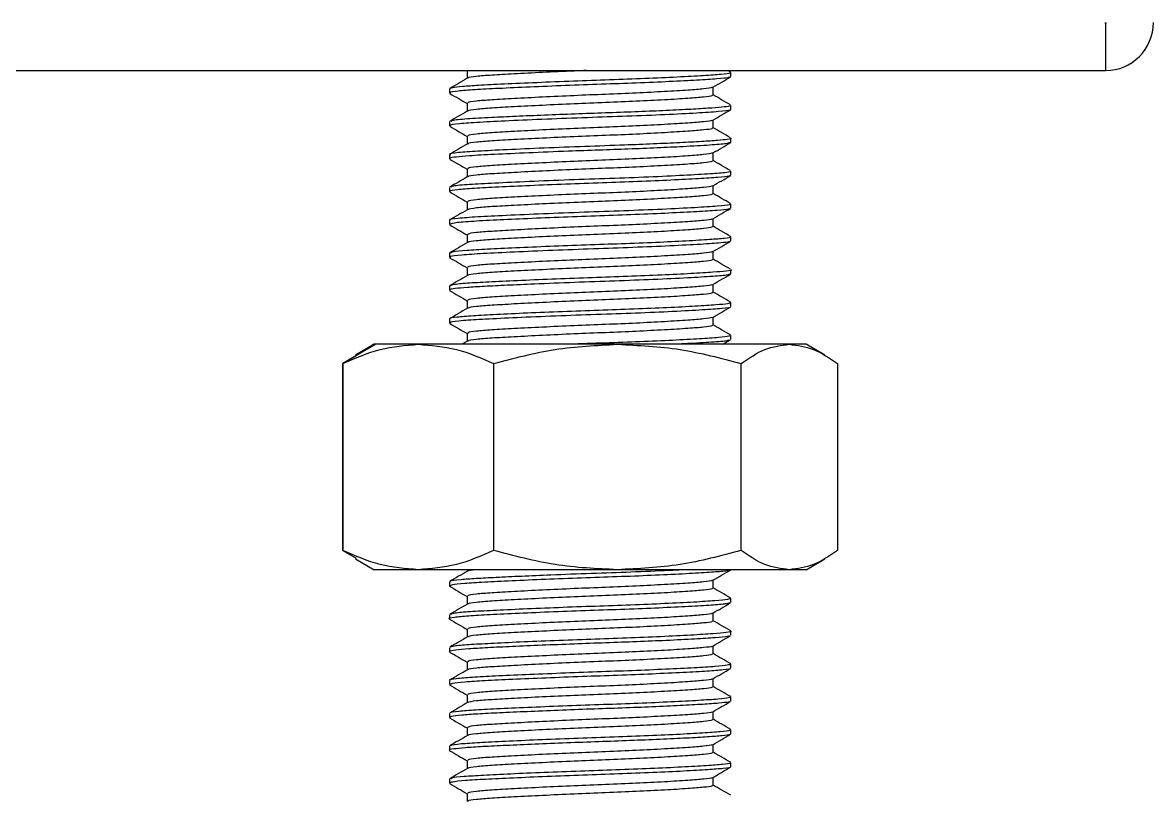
# Model space of a CAD drawing. Header units: millimetres. Extents: x 1152 to 6701, y 651 to 3284.
# Drawn here: x 2415.4 to 2535.8, y 733.4 to 815.6 of the extents above; entities that cross this region are included whole.
import ezdxf

# ---------------------------------------------------------------- set-up
doc = ezdxf.new("R2010")
doc.units = ezdxf.units.MM
doc.layers.add('SLD-0', color=7, linetype='Continuous')

msp = doc.modelspace()

# ---------------------------------------------------------------- linework, layer by layer
at = {"layer": 'SLD-0', "color": 7, "linetype": 'Continuous', "lineweight": 25}
for p, q in [((2530.66, 815.54), (2530.66, 815.64)), ((2530.66, 815.54), (2530.66, 810.55)), ((2191.13, 810.55), (2530.66, 810.55)), ((2462.69, 810.55), (2462.71, 810.53)), ((2462.71, 810.55), (2462.71, 809.7)), ((2490.75, 810.38), (2490.47, 810.55)), ((2490.79, 809.9), (2490.79, 810.34)), ((2460.82, 808.59), (2460.82, 808.15)), ((2488.9, 807.93), (2488.9, 808.79)), ((2462.71, 807.06), (2462.71, 806.2)), ((2490.79, 806.4), (2490.79, 806.84)), ((2488.9, 804.44), (2488.9, 805.29)), ((2460.82, 805.09), (2460.82, 804.65)), ((2462.71, 803.56), (2462.71, 802.71)), ((2490.79, 802.9), (2490.79, 803.34)), ((2460.82, 801.59), (2460.82, 801.16)), ((2488.9, 800.94), (2488.9, 801.79)), ((2462.71, 800.06), (2462.71, 799.21)), ((2490.79, 799.41), (2490.79, 799.84)), ((2460.82, 798.1), (2460.82, 797.66)), ((2488.9, 797.44), (2488.9, 798.29)), ((2462.71, 796.57), (2462.71, 795.71)), ((2490.79, 795.91), (2490.79, 796.35)), ((2460.82, 794.6), (2460.82, 794.16)), ((2488.9, 793.94), (2488.9, 794.8)), ((2462.71, 793.07), (2462.71, 792.22)), ((2490.79, 792.41), (2490.79, 792.85)), ((2460.82, 791.1), (2460.82, 790.66)), ((2488.9, 790.45), (2488.9, 791.3)), ((2462.71, 789.57), (2462.71, 788.72)), ((2490.79, 788.92), (2490.79, 789.35)), ((2460.82, 787.62), (2460.86, 787.6)), ((2460.82, 787.6), (2460.82, 787.17)), ((2488.9, 786.95), (2488.9, 787.8)), ((2462.71, 786.07), (2462.71, 785.22)), ((2490.71, 785.9), (2490.78, 785.88)), ((2490.79, 785.42), (2490.79, 785.86)), ((2460.82, 784.11), (2460.82, 783.67)), ((2488.9, 783.45), (2488.9, 784.3)), ((2462.71, 782.58), (2462.71, 781.72)), ((2490.79, 781.92), (2490.79, 782.36)), ((2453.01, 781.41), (2449.49, 779.36)), ((2452.82, 781.41), (2450.84, 780.26)), ((2453.01, 781.41), (2452.82, 781.41)), ((2457.51, 781.41), (2453.01, 781.41)), ((2478.71, 781.41), (2457.51, 781.41)), ((2462.74, 781.74), (2462.16, 781.41)), ((2497, 781.41), (2478.71, 781.41)), ((2489.94, 781.41), (2490.75, 781.88)), ((2498.79, 781.41), (2497, 781.41)), ((2500.77, 780.26), (2498.79, 781.41)), ((2450.89, 780.19), (2449.49, 779.36)), ((2449.49, 759.48), (2449.49, 779.36)), ((2449.49, 779.36), (2449.49, 779.36)), ((2449.49, 779.36), (2449.49, 759.48)), ((2449.49, 779.36), (2449.49, 759.48)), ((2449.49, 779.36), (2449.49, 779.36)), ((2465.56, 779.36), (2465.53, 779.36)), ((2465.53, 779.36), (2465.53, 759.48)), ((2465.56, 759.48), (2465.56, 779.36)), ((2491.85, 779.36), (2491.85, 759.48)), ((2491.88, 779.36), (2491.85, 779.36)), ((2491.88, 759.48), (2491.88, 779.36)), ((2502.12, 779.36), (2502.12, 759.48)), ((2449.49, 759.48), (2450.89, 758.65)), ((2449.49, 759.48), (2449.49, 759.48)), ((2449.49, 759.48), (2449.49, 759.48)), ((2465.56, 759.48), (2465.53, 759.48)), ((2491.88, 759.48), (2491.85, 759.48)), ((2450.84, 758.57), (2452.82, 757.43)), ((2498.79, 757.43), (2500.77, 758.57)), ((2457.51, 757.43), (2452.82, 757.43)), ((2478.71, 757.43), (2457.51, 757.43)), ((2462.71, 757.43), (2462.71, 757.24)), ((2497, 757.43), (2478.71, 757.43)), ((2498.79, 757.43), (2497, 757.43)), ((2460.82, 756.13), (2460.82, 755.69)), ((2488.9, 755.47), (2488.9, 756.33)), ((2462.71, 754.6), (2462.71, 753.75)), ((2490.75, 754.41), (2490.78, 754.4)), ((2490.79, 753.94), (2490.79, 754.38)), ((2460.82, 752.64), (2460.86, 752.63)), ((2460.82, 752.63), (2460.82, 752.19)), ((2488.9, 751.98), (2488.9, 752.83)), ((2462.71, 751.1), (2462.71, 750.25)), ((2490.79, 750.45), (2490.79, 750.88)), ((2460.82, 749.13), (2460.82, 748.7)), ((2488.9, 748.48), (2488.9, 749.33)), ((2462.71, 747.6), (2462.71, 746.75)), ((2490.74, 747.42), (2490.78, 747.41)), ((2490.79, 746.95), (2490.79, 747.39)), ((2460.82, 745.64), (2460.82, 745.2)), ((2488.9, 744.98), (2488.9, 745.83)), ((2462.71, 744.11), (2462.71, 743.25)), ((2490.79, 743.45), (2490.79, 743.89)), ((2460.82, 742.14), (2460.82, 741.7)), ((2488.9, 741.48), (2488.9, 742.34)), ((2462.71, 740.61), (2462.71, 739.76)), ((2490.79, 739.95), (2490.79, 740.39)), ((2460.82, 738.64), (2460.82, 738.21)), ((2488.9, 737.99), (2488.9, 738.84)), ((2462.71, 737.11), (2462.71, 736.26)), ((2490.79, 736.46), (2490.79, 736.89)), ((2460.82, 735.15), (2460.82, 734.71)), ((2488.9, 734.49), (2488.9, 735.34)), ((2462.71, 733.62), (2462.71, 732.76))]:
    msp.add_line(p, q, dxfattribs=at)
for radius in [5.1, 0.0999]:
    msp.add_arc((2530.66, 815.64), radius, 270, 0, dxfattribs=at)
for points, knots in [([(2490.66, 810.34), (2490.69, 810.31), (2490.78, 810.24), (2489.85, 810.13), (2487.97, 809.99), (2485.17, 809.84), (2481.72, 809.68), (2477.91, 809.54), (2473.95, 809.41), (2470.08, 809.25), (2466.61, 809.1), (2463.96, 808.96), (2462.15, 808.84), (2461.1, 808.73), (2460.97, 808.65), (2460.91, 808.62)], [0, 0, 0, 0, 0.03854, 0.122575, 0.206049, 0.292648, 0.379426, 0.463378, 0.546927, 0.633559, 0.720309, 0.804178, 0.873642, 0.945547, 1, 1, 1, 1]), ([(2475.43, 810.55), (2474.99, 810.53), (2473.38, 810.46), (2470.68, 810.34), (2467.68, 810.18), (2465.25, 810.05), (2463.6, 809.91), (2462.77, 809.79), (2462.81, 809.73), (2462.82, 809.72)], [0, 0, 0, 0, 0.068918, 0.24882, 0.428717, 0.602467, 0.776214, 0.956116, 1, 1, 1, 1]), ([(2462.73, 809.72), (2462.42, 809.53), (2461.79, 809.17), (2461.15, 808.8), (2460.84, 808.62)], [0, 0, 0, 0, 0.49994, 1, 1, 1, 1]), ([(2490.64, 809.87), (2490.62, 809.84), (2490.56, 809.76), (2489.39, 809.65), (2487.29, 809.51), (2484.33, 809.36), (2480.81, 809.21), (2477.01, 809.08), (2473.11, 808.94), (2469.34, 808.78), (2466.04, 808.63), (2463.4, 808.5), (2461.63, 808.36), (2460.78, 808.24), (2460.9, 808.17), (2460.94, 808.15)], [0, 0, 0, 0, 0.0464375, 0.1282616, 0.2116922, 0.2974358, 0.3825782, 0.4644994, 0.5477862, 0.6334946, 0.718714, 0.800744, 0.8838843, 0.9695531, 1, 1, 1, 1]), ([(2488.87, 808.77), (2489.19, 808.95), (2489.82, 809.32), (2490.45, 809.68), (2490.77, 809.87)], [0, 0, 0, 0, 0.499942, 1, 1, 1, 1]), ([(2460.86, 808.1), (2461.18, 807.92), (2461.8, 807.57), (2462.41, 807.21), (2462.71, 807.04)], [0, 0, 0, 0, 0.514137, 1, 1, 1, 1]), ([(2483.73, 808.3), (2482.75, 808.25), (2480.83, 808.14), (2477.47, 808.01), (2474.04, 807.87), (2470.68, 807.71), (2467.68, 807.56), (2465.26, 807.42), (2463.58, 807.29), (2462.73, 807.16), (2462.8, 807.08), (2462.83, 807.06)], [0, 0, 0, 0, 0.119924, 0.235748, 0.351572, 0.471498, 0.591421, 0.707246, 0.823069, 0.942995, 1, 1, 1, 1]), ([(2488.78, 808.77), (2488.79, 808.76), (2488.81, 808.69), (2487.97, 808.59), (2486.33, 808.45), (2484.61, 808.35), (2483.73, 808.3)], [0, 0, 0, 0, 0.086727, 0.387596, 0.688474, 1, 1, 1, 1]), ([(2488.78, 807.93), (2488.8, 807.91), (2488.86, 807.83), (2487.98, 807.71), (2486.32, 807.58), (2484.61, 807.47), (2483.73, 807.42)], [0, 0, 0, 0, 0.1518, 0.431232, 0.710671, 1, 1, 1, 1]), ([(2490.75, 806.88), (2490.44, 807.07), (2489.82, 807.42), (2489.2, 807.78), (2488.9, 807.95)], [0, 0, 0, 0, 0.512655, 1, 1, 1, 1]), ([(2490.71, 806.84), (2490.71, 806.81), (2490.71, 806.74), (2489.88, 806.64), (2488.41, 806.52), (2486.29, 806.4), (2483.63, 806.27), (2480.62, 806.14), (2477.43, 806.03), (2474.16, 805.91), (2470.91, 805.79), (2467.88, 805.66), (2464.99, 805.52), (2462.57, 805.39), (2461.07, 805.24), (2461.02, 805.15), (2461, 805.12)], [0, 0, 0, 0, 0.049003, 0.118935, 0.188078, 0.259751, 0.332365, 0.404127, 0.473391, 0.543175, 0.615212, 0.68779, 0.759122, 0.850991, 0.946206, 1, 1, 1, 1]), ([(2483.73, 807.42), (2482.75, 807.37), (2480.83, 807.27), (2477.47, 807.13), (2474.04, 806.99), (2470.68, 806.84), (2467.68, 806.69), (2465.25, 806.55), (2463.6, 806.41), (2462.77, 806.3), (2462.81, 806.23), (2462.82, 806.22)], [0, 0, 0, 0, 0.123282, 0.24235, 0.361417, 0.484702, 0.607983, 0.727052, 0.846118, 0.969403, 1, 1, 1, 1]), ([(2462.73, 806.22), (2462.42, 806.04), (2461.78, 805.67), (2461.15, 805.3), (2460.84, 805.12)], [0, 0, 0, 0, 0.499959, 1, 1, 1, 1]), ([(2490.64, 806.37), (2490.65, 806.35), (2490.72, 806.28), (2489.57, 806.17), (2487.27, 806.01), (2483.87, 805.84), (2479.82, 805.67), (2475.46, 805.53), (2471.1, 805.36), (2467.12, 805.19), (2463.9, 805.03), (2461.75, 804.88), (2460.74, 804.74), (2460.91, 804.67), (2460.95, 804.65)], [0, 0, 0, 0, 0.026851, 0.119545, 0.213234, 0.309765, 0.405001, 0.49689, 0.592224, 0.68873, 0.782277, 0.875095, 0.971416, 1, 1, 1, 1]), ([(2488.78, 805.27), (2488.78, 805.26), (2488.81, 805.19), (2487.97, 805.09), (2486.33, 804.95), (2484.61, 804.85), (2483.73, 804.8)], [0, 0, 0, 0, 0.085332, 0.38666, 0.687998, 1, 1, 1, 1]), ([(2488.87, 805.27), (2489.19, 805.45), (2489.82, 805.82), (2490.45, 806.19), (2490.77, 806.37)], [0, 0, 0, 0, 0.499934, 1, 1, 1, 1]), ([(2460.86, 804.61), (2461.18, 804.43), (2461.79, 804.07), (2462.41, 803.71), (2462.71, 803.54)], [0, 0, 0, 0, 0.513676, 1, 1, 1, 1]), ([(2483.73, 804.8), (2482.75, 804.75), (2480.83, 804.65), (2477.47, 804.51), (2474.04, 804.37), (2470.68, 804.22), (2467.68, 804.06), (2465.26, 803.93), (2463.58, 803.79), (2462.73, 803.66), (2462.8, 803.59), (2462.83, 803.56)], [0, 0, 0, 0, 0.119924, 0.235748, 0.351572, 0.471498, 0.591421, 0.707246, 0.823069, 0.942995, 1, 1, 1, 1]), ([(2488.78, 804.44), (2488.8, 804.41), (2488.86, 804.33), (2487.98, 804.22), (2486.32, 804.08), (2484.61, 803.98), (2483.73, 803.93)], [0, 0, 0, 0, 0.1518, 0.431231, 0.710671, 1, 1, 1, 1]), ([(2490.75, 803.39), (2490.43, 803.57), (2489.82, 803.93), (2489.2, 804.28), (2488.9, 804.46)], [0, 0, 0, 0, 0.512824, 1, 1, 1, 1]), ([(2490.78, 803.34), (2490.79, 803.34), (2490.91, 803.3), (2490.48, 803.21), (2489.47, 803.1), (2487.74, 802.98), (2485.43, 802.86), (2482.62, 802.73), (2479.2, 802.59), (2475.19, 802.46), (2470.83, 802.29), (2466.89, 802.11), (2463.71, 801.96), (2461.65, 801.81), (2460.7, 801.68), (2460.9, 801.61), (2460.93, 801.59)], [0, 0, 0, 0, 0.001939, 0.072315, 0.140188, 0.209185, 0.280206, 0.351548, 0.421456, 0.511856, 0.605801, 0.700646, 0.792322, 0.883924, 0.978749, 1, 1, 1, 1]), ([(2490.64, 802.87), (2490.56, 802.83), (2490.37, 802.74), (2488.64, 802.6), (2486.05, 802.45), (2482.99, 802.31), (2479.94, 802.18), (2476.73, 802.07), (2473.09, 801.94), (2469.18, 801.78), (2465.53, 801.61), (2462.98, 801.48), (2461.49, 801.34), (2460.82, 801.24), (2460.89, 801.18), (2460.91, 801.16)], [0, 0, 0, 0, 0.069744, 0.161648, 0.257142, 0.329736, 0.401092, 0.469951, 0.540363, 0.636755, 0.732377, 0.824324, 0.895281, 0.967782, 1, 1, 1, 1]), ([(2483.73, 803.93), (2482.75, 803.87), (2480.83, 803.77), (2477.47, 803.63), (2474.04, 803.5), (2470.68, 803.34), (2467.68, 803.19), (2465.25, 803.05), (2463.6, 802.91), (2462.77, 802.8), (2462.81, 802.73), (2462.82, 802.72)], [0, 0, 0, 0, 0.123281, 0.242347, 0.361413, 0.484696, 0.607976, 0.727043, 0.846108, 0.969391, 1, 1, 1, 1]), ([(2488.87, 801.77), (2489.19, 801.96), (2489.82, 802.32), (2490.45, 802.69), (2490.77, 802.87)], [0, 0, 0, 0, 0.49992, 1, 1, 1, 1]), ([(2462.73, 802.72), (2462.42, 802.54), (2461.78, 802.17), (2461.15, 801.81), (2460.84, 801.62)], [0, 0, 0, 0, 0.499954, 1, 1, 1, 1]), ([(2488.78, 801.77), (2488.78, 801.76), (2488.81, 801.7), (2487.97, 801.59), (2486.33, 801.46), (2484.61, 801.35), (2483.73, 801.3)], [0, 0, 0, 0, 0.083559, 0.385472, 0.687394, 1, 1, 1, 1]), ([(2460.86, 801.11), (2461.18, 800.93), (2461.79, 800.57), (2462.41, 800.22), (2462.71, 800.04)], [0, 0, 0, 0, 0.513102, 1, 1, 1, 1]), ([(2483.73, 801.3), (2482.75, 801.25), (2480.83, 801.15), (2477.47, 801.01), (2474.04, 800.87), (2470.68, 800.72), (2467.68, 800.57), (2465.26, 800.43), (2463.58, 800.29), (2462.73, 800.16), (2462.8, 800.09), (2462.83, 800.06)], [0, 0, 0, 0, 0.119924, 0.235748, 0.351572, 0.471498, 0.591421, 0.707246, 0.823069, 0.942995, 1, 1, 1, 1]), ([(2483.73, 800.43), (2482.75, 800.38), (2480.83, 800.27), (2477.47, 800.14), (2474.04, 800), (2470.68, 799.85), (2467.68, 799.69), (2465.25, 799.55), (2463.6, 799.42), (2462.77, 799.3), (2462.81, 799.24), (2462.82, 799.22)], [0, 0, 0, 0, 0.123325, 0.242433, 0.361541, 0.484868, 0.608191, 0.727301, 0.846408, 0.969735, 1, 1, 1, 1]), ([(2488.78, 800.94), (2488.8, 800.91), (2488.86, 800.83), (2487.98, 800.72), (2486.32, 800.58), (2484.61, 800.48), (2483.73, 800.43)], [0, 0, 0, 0, 0.1518, 0.431231, 0.710671, 1, 1, 1, 1]), ([(2490.75, 799.89), (2490.43, 800.07), (2489.82, 800.43), (2489.2, 800.79), (2488.9, 800.96)], [0, 0, 0, 0, 0.512919, 1, 1, 1, 1]), ([(2462.73, 799.22), (2462.42, 799.04), (2461.79, 798.68), (2461.15, 798.31), (2460.84, 798.13)], [0, 0, 0, 0, 0.499951, 1, 1, 1, 1]), ([(2490.63, 799.37), (2490.63, 799.35), (2490.61, 799.28), (2489.52, 799.17), (2487.45, 799.03), (2484.5, 798.88), (2480.96, 798.72), (2477.11, 798.59), (2473.16, 798.45), (2469.35, 798.29), (2466, 798.14), (2463.34, 798), (2461.58, 797.86), (2460.76, 797.74), (2460.9, 797.67), (2460.93, 797.66)], [0, 0, 0, 0, 0.037651, 0.120869, 0.205214, 0.292116, 0.378554, 0.461738, 0.546127, 0.63304, 0.719456, 0.802605, 0.88704, 0.973965, 1, 1, 1, 1]), ([(2490.71, 799.84), (2490.73, 799.83), (2490.81, 799.77), (2490.13, 799.66), (2488.44, 799.53), (2485.45, 799.36), (2481.64, 799.18), (2477.36, 799.03), (2472.95, 798.88), (2468.74, 798.7), (2465.15, 798.53), (2462.54, 798.39), (2461.06, 798.25), (2461.02, 798.16), (2461, 798.13)], [0, 0, 0, 0, 0.0269772, 0.0978194, 0.1899156, 0.2857627, 0.3821413, 0.4749945, 0.5686533, 0.6652371, 0.7605923, 0.8525477, 0.9479118, 1, 1, 1, 1]), ([(2488.87, 798.27), (2489.18, 798.46), (2489.82, 798.82), (2490.45, 799.19), (2490.77, 799.37)], [0, 0, 0, 0, 0.499929, 1, 1, 1, 1]), ([(2488.78, 798.27), (2488.78, 798.26), (2488.81, 798.2), (2487.97, 798.1), (2486.33, 797.96), (2484.61, 797.86), (2483.73, 797.81)], [0, 0, 0, 0, 0.081464, 0.384067, 0.686679, 1, 1, 1, 1]), ([(2460.86, 797.62), (2461.17, 797.43), (2461.79, 797.08), (2462.41, 796.72), (2462.71, 796.54)], [0, 0, 0, 0, 0.512271, 1, 1, 1, 1]), ([(2483.73, 797.81), (2482.75, 797.75), (2480.83, 797.65), (2477.47, 797.51), (2474.04, 797.38), (2470.68, 797.22), (2467.68, 797.07), (2465.26, 796.93), (2463.58, 796.79), (2462.73, 796.67), (2462.8, 796.59), (2462.83, 796.57)], [0, 0, 0, 0, 0.1199239, 0.235748, 0.3515718, 0.4714984, 0.5914209, 0.7072463, 0.823069, 0.942995, 1, 1, 1, 1]), ([(2483.73, 796.93), (2482.75, 796.88), (2480.83, 796.78), (2477.47, 796.64), (2474.04, 796.5), (2470.68, 796.35), (2467.68, 796.19), (2465.25, 796.06), (2463.6, 795.92), (2462.77, 795.8), (2462.81, 795.74), (2462.82, 795.73)], [0, 0, 0, 0, 0.1234, 0.242582, 0.361763, 0.485165, 0.608564, 0.727747, 0.846927, 0.970329, 1, 1, 1, 1]), ([(2488.78, 797.44), (2488.8, 797.41), (2488.86, 797.34), (2487.98, 797.22), (2486.32, 797.09), (2484.61, 796.98), (2483.73, 796.93)], [0, 0, 0, 0, 0.1518, 0.431231, 0.710671, 1, 1, 1, 1]), ([(2490.75, 796.39), (2490.43, 796.57), (2489.82, 796.93), (2489.2, 797.29), (2488.9, 797.46)], [0, 0, 0, 0, 0.512835, 1, 1, 1, 1]), ([(2490.63, 796.35), (2490.66, 796.32), (2490.73, 796.23), (2489.47, 796.11), (2487.06, 795.95), (2483.59, 795.77), (2479.5, 795.61), (2475.11, 795.46), (2470.76, 795.29), (2466.83, 795.12), (2463.66, 794.96), (2461.62, 794.81), (2460.7, 794.68), (2460.89, 794.61), (2460.92, 794.6)], [0, 0, 0, 0, 0.050895, 0.141861, 0.234378, 0.329415, 0.422874, 0.513342, 0.607393, 0.70227, 0.793913, 0.885655, 0.980555, 1, 1, 1, 1]), ([(2462.74, 795.73), (2462.42, 795.54), (2461.79, 795.18), (2461.15, 794.81), (2460.84, 794.63)], [0, 0, 0, 0, 0.499935, 1, 1, 1, 1]), ([(2490.63, 795.88), (2490.62, 795.85), (2490.57, 795.77), (2489.4, 795.67), (2487.27, 795.52), (2484.27, 795.37), (2480.7, 795.21), (2476.84, 795.08), (2472.89, 794.94), (2469.1, 794.78), (2465.67, 794.62), (2462.94, 794.48), (2461.13, 794.32), (2460.96, 794.21), (2460.87, 794.16)], [0, 0, 0, 0, 0.042919, 0.126017, 0.210701, 0.297744, 0.38411, 0.467178, 0.551905, 0.638958, 0.725299, 0.8175, 0.912242, 1, 1, 1, 1]), ([(2488.87, 794.78), (2489.18, 794.96), (2489.81, 795.33), (2490.45, 795.69), (2490.76, 795.87)], [0, 0, 0, 0, 0.499925, 1, 1, 1, 1]), ([(2488.78, 794.78), (2488.78, 794.76), (2488.81, 794.7), (2487.97, 794.6), (2486.33, 794.46), (2484.61, 794.36), (2483.73, 794.31)], [0, 0, 0, 0, 0.079103, 0.382483, 0.685873, 1, 1, 1, 1]), ([(2460.86, 794.12), (2461.17, 793.94), (2461.79, 793.58), (2462.41, 793.22), (2462.71, 793.05)], [0, 0, 0, 0, 0.511358, 1, 1, 1, 1]), ([(2483.73, 794.31), (2482.75, 794.26), (2480.83, 794.15), (2477.47, 794.02), (2474.04, 793.88), (2470.68, 793.73), (2467.68, 793.57), (2465.26, 793.43), (2463.58, 793.3), (2462.73, 793.17), (2462.8, 793.09), (2462.83, 793.07)], [0, 0, 0, 0, 0.1199239, 0.235748, 0.3515718, 0.4714984, 0.5914209, 0.7072463, 0.823069, 0.942995, 1, 1, 1, 1]), ([(2483.73, 793.43), (2482.75, 793.38), (2480.83, 793.28), (2477.47, 793.14), (2474.04, 793.01), (2470.68, 792.85), (2467.68, 792.7), (2465.25, 792.56), (2463.6, 792.42), (2462.77, 792.31), (2462.81, 792.24), (2462.82, 792.23)], [0, 0, 0, 0, 0.123503, 0.242785, 0.362066, 0.485572, 0.609074, 0.728356, 0.847636, 0.971142, 1, 1, 1, 1]), ([(2488.78, 793.94), (2488.8, 793.92), (2488.86, 793.84), (2487.98, 793.73), (2486.32, 793.59), (2484.61, 793.49), (2483.73, 793.43)], [0, 0, 0, 0, 0.1518, 0.431231, 0.710671, 1, 1, 1, 1]), ([(2490.75, 792.89), (2490.43, 793.08), (2489.82, 793.43), (2489.2, 793.79), (2488.9, 793.97)], [0, 0, 0, 0, 0.512612, 1, 1, 1, 1]), ([(2462.74, 792.23), (2462.42, 792.05), (2461.79, 791.68), (2461.15, 791.32), (2460.84, 791.13)], [0, 0, 0, 0, 0.499947, 1, 1, 1, 1]), ([(2490.67, 792.38), (2490.66, 792.36), (2490.61, 792.29), (2489.68, 792.19), (2487.69, 792.05), (2484.43, 791.88), (2480.46, 791.71), (2476.12, 791.56), (2471.74, 791.4), (2467.67, 791.22), (2464.32, 791.06), (2461.98, 790.91), (2460.87, 790.77), (2460.9, 790.69), (2460.91, 790.66)], [0, 0, 0, 0, 0.034048, 0.103936, 0.197118, 0.293718, 0.389647, 0.481855, 0.576897, 0.673733, 0.768198, 0.860707, 0.956983, 1, 1, 1, 1]), ([(2490.72, 792.85), (2490.74, 792.84), (2490.9, 792.78), (2490.2, 792.68), (2488.64, 792.55), (2486.11, 792.4), (2482.88, 792.24), (2479.2, 792.1), (2475.33, 791.97), (2471.45, 791.82), (2467.83, 791.67), (2464.79, 791.52), (2462.53, 791.39), (2461.14, 791.26), (2461.01, 791.17), (2460.95, 791.13)], [0, 0, 0, 0, 0.015418, 0.09949, 0.18124, 0.266152, 0.352173, 0.436342, 0.518058, 0.602895, 0.688925, 0.773189, 0.85488, 0.939638, 1, 1, 1, 1]), ([(2488.86, 791.28), (2489.18, 791.46), (2489.81, 791.83), (2490.45, 792.19), (2490.76, 792.38)], [0, 0, 0, 0, 0.499936, 1, 1, 1, 1]), ([(2483.73, 790.81), (2482.75, 790.76), (2480.83, 790.66), (2477.47, 790.52), (2474.04, 790.38), (2470.68, 790.23), (2467.68, 790.07), (2465.26, 789.94), (2463.58, 789.8), (2462.73, 789.67), (2462.8, 789.6), (2462.83, 789.57)], [0, 0, 0, 0, 0.119924, 0.235748, 0.351572, 0.471499, 0.591421, 0.707246, 0.823069, 0.942995, 1, 1, 1, 1]), ([(2488.78, 791.28), (2488.78, 791.27), (2488.81, 791.2), (2487.96, 791.1), (2486.33, 790.97), (2484.61, 790.86), (2483.73, 790.81)], [0, 0, 0, 0, 0.0765488, 0.3807707, 0.6850024, 1, 1, 1, 1]), ([(2460.85, 790.63), (2461.17, 790.44), (2461.79, 790.08), (2462.41, 789.73), (2462.71, 789.55)], [0, 0, 0, 0, 0.51032, 1, 1, 1, 1]), ([(2483.73, 789.94), (2482.75, 789.88), (2480.83, 789.78), (2477.47, 789.65), (2474.04, 789.51), (2470.68, 789.35), (2467.68, 789.2), (2465.25, 789.06), (2463.6, 788.93), (2462.77, 788.81), (2462.81, 788.75), (2462.82, 788.74)], [0, 0, 0, 0, 0.123629, 0.243031, 0.362434, 0.486065, 0.609693, 0.729097, 0.848498, 0.972129, 1, 1, 1, 1]), ([(2488.78, 790.45), (2488.8, 790.42), (2488.86, 790.34), (2487.98, 790.23), (2486.32, 790.09), (2484.61, 789.99), (2483.73, 789.94)], [0, 0, 0, 0, 0.1518, 0.431232, 0.710671, 1, 1, 1, 1]), ([(2490.75, 789.4), (2490.44, 789.58), (2489.82, 789.94), (2489.2, 790.29), (2488.9, 790.47)], [0, 0, 0, 0, 0.5122168, 1, 1, 1, 1]), ([(2462.74, 788.74), (2462.42, 788.55), (2461.79, 788.19), (2461.16, 787.82), (2460.84, 787.64)], [0, 0, 0, 0, 0.499935, 1, 1, 1, 1]), ([(2490.69, 788.88), (2490.62, 788.85), (2490.44, 788.76), (2488.99, 788.64), (2486.3, 788.47), (2482.65, 788.3), (2478.47, 788.14), (2474.08, 787.99), (2470.14, 787.83), (2466.93, 787.69), (2464.51, 787.57), (2462.61, 787.46), (2461.36, 787.34), (2460.78, 787.24), (2460.87, 787.18), (2460.9, 787.17)], [0, 0, 0, 0, 0.05341, 0.145597, 0.240873, 0.337728, 0.432002, 0.524711, 0.621136, 0.69371, 0.764451, 0.833464, 0.904932, 0.977721, 1, 1, 1, 1]), ([(2490.79, 789.35), (2490.79, 789.35), (2490.97, 789.31), (2490.38, 789.2), (2489, 789.08), (2486.62, 788.93), (2483.5, 788.77), (2479.88, 788.63), (2476.02, 788.5), (2472.13, 788.35), (2468.44, 788.2), (2465.28, 788.05), (2462.87, 787.92), (2461.27, 787.78), (2461.02, 787.68), (2460.9, 787.64)], [0, 0, 0, 0, 0.00037, 0.0850265, 0.1667258, 0.2511752, 0.3372502, 0.4219881, 0.5037001, 0.5880582, 0.6741271, 0.7589473, 0.8406775, 0.9249433, 1, 1, 1, 1]), ([(2488.86, 787.78), (2489.18, 787.96), (2489.81, 788.33), (2490.44, 788.69), (2490.76, 788.88)], [0, 0, 0, 0, 0.499918, 1, 1, 1, 1]), ([(2483.73, 787.31), (2482.75, 787.26), (2480.83, 787.16), (2477.47, 787.02), (2474.04, 786.89), (2470.68, 786.73), (2467.68, 786.58), (2465.26, 786.44), (2463.58, 786.3), (2462.73, 786.17), (2462.8, 786.1), (2462.83, 786.07)], [0, 0, 0, 0, 0.119924, 0.235748, 0.351572, 0.471499, 0.591421, 0.707246, 0.823069, 0.942995, 1, 1, 1, 1]), ([(2488.78, 787.78), (2488.78, 787.77), (2488.8, 787.71), (2487.96, 787.61), (2486.33, 787.47), (2484.61, 787.37), (2483.73, 787.31)], [0, 0, 0, 0, 0.073871, 0.378975, 0.684089, 1, 1, 1, 1]), ([(2460.85, 787.13), (2461.16, 786.95), (2461.78, 786.59), (2462.41, 786.23), (2462.71, 786.05)], [0, 0, 0, 0, 0.509414, 1, 1, 1, 1]), ([(2483.73, 786.44), (2482.75, 786.39), (2480.83, 786.29), (2477.47, 786.15), (2474.04, 786.01), (2470.68, 785.86), (2467.68, 785.7), (2465.25, 785.56), (2463.6, 785.43), (2462.77, 785.31), (2462.81, 785.25), (2462.82, 785.24)], [0, 0, 0, 0, 0.123771, 0.243311, 0.36285, 0.486624, 0.610393, 0.729934, 0.849472, 0.973246, 1, 1, 1, 1]), ([(2488.78, 786.95), (2488.8, 786.92), (2488.86, 786.84), (2487.98, 786.73), (2486.32, 786.59), (2484.61, 786.49), (2483.73, 786.44)], [0, 0, 0, 0, 0.1518, 0.431232, 0.710671, 1, 1, 1, 1]), ([(2490.75, 785.9), (2490.44, 786.08), (2489.82, 786.44), (2489.2, 786.8), (2488.9, 786.97)], [0, 0, 0, 0, 0.511676, 1, 1, 1, 1]), ([(2490.72, 785.86), (2490.68, 785.81), (2490.6, 785.72), (2489.29, 785.6), (2487.11, 785.46), (2484.09, 785.3), (2480.55, 785.15), (2476.72, 785.02), (2472.81, 784.88), (2469.06, 784.73), (2465.8, 784.57), (2463.21, 784.44), (2461.53, 784.3), (2460.74, 784.18), (2460.89, 784.12), (2460.92, 784.11)], [0, 0, 0, 0, 0.068994, 0.149415, 0.23178, 0.316241, 0.399903, 0.480378, 0.56264, 0.64708, 0.730807, 0.811346, 0.893503, 0.977919, 1, 1, 1, 1]), ([(2462.74, 785.24), (2462.42, 785.06), (2461.79, 784.69), (2461.16, 784.32), (2460.84, 784.14)], [0, 0, 0, 0, 0.499925, 1, 1, 1, 1]), ([(2490.75, 785.38), (2490.75, 785.38), (2490.86, 785.32), (2489.92, 785.22), (2487.91, 785.07), (2484.7, 784.89), (2480.77, 784.72), (2476.45, 784.58), (2472.06, 784.41), (2467.95, 784.24), (2464.54, 784.08), (2462.14, 783.93), (2460.87, 783.79), (2460.95, 783.7), (2460.98, 783.67)], [0, 0, 0, 0, 0.001562, 0.095719, 0.18874, 0.285392, 0.381682, 0.474183, 0.569094, 0.66611, 0.761056, 0.853539, 0.94981, 1, 1, 1, 1]), ([(2488.86, 784.28), (2489.17, 784.46), (2489.81, 784.83), (2490.44, 785.2), (2490.76, 785.38)], [0, 0, 0, 0, 0.499911, 1, 1, 1, 1]), ([(2460.85, 783.63), (2461.16, 783.45), (2461.78, 783.09), (2462.4, 782.73), (2462.71, 782.56)], [0, 0, 0, 0, 0.508774, 1, 1, 1, 1]), ([(2483.73, 783.82), (2482.75, 783.76), (2480.83, 783.66), (2477.47, 783.52), (2474.04, 783.39), (2470.68, 783.23), (2467.68, 783.08), (2465.26, 782.94), (2463.58, 782.81), (2462.73, 782.68), (2462.8, 782.6), (2462.83, 782.58)], [0, 0, 0, 0, 0.119924, 0.235748, 0.351572, 0.471499, 0.591421, 0.707246, 0.823069, 0.942995, 1, 1, 1, 1]), ([(2488.78, 784.28), (2488.78, 784.27), (2488.8, 784.21), (2487.96, 784.11), (2486.33, 783.97), (2484.61, 783.87), (2483.73, 783.82)], [0, 0, 0, 0, 0.071177, 0.377169, 0.68317, 1, 1, 1, 1]), ([(2483.73, 782.94), (2482.75, 782.89), (2480.83, 782.79), (2477.47, 782.65), (2474.04, 782.51), (2470.68, 782.36), (2467.68, 782.2), (2465.25, 782.07), (2463.6, 781.93), (2462.78, 781.82), (2462.81, 781.76), (2462.82, 781.74)], [0, 0, 0, 0, 0.123922, 0.243608, 0.363294, 0.487219, 0.61114, 0.730826, 0.850511, 0.974435, 1, 1, 1, 1]), ([(2490.67, 782.36), (2490.68, 782.33), (2490.69, 782.24), (2489.58, 782.13), (2487.56, 781.99), (2484.68, 781.83), (2481.2, 781.68), (2477.4, 781.55), (2474.85, 781.46), (2473.58, 781.41)], [0, 0, 0, 0, 0.099295, 0.246947, 0.396147, 0.550064, 0.703469, 0.851304, 1, 1, 1, 1]), ([(2488.78, 783.45), (2488.8, 783.42), (2488.86, 783.35), (2487.98, 783.23), (2486.32, 783.1), (2484.61, 782.99), (2483.73, 782.94)], [0, 0, 0, 0, 0.1518, 0.431232, 0.710671, 1, 1, 1, 1]), ([(2490.76, 782.4), (2490.44, 782.58), (2489.82, 782.94), (2489.2, 783.3), (2488.9, 783.47)], [0, 0, 0, 0, 0.511026, 1, 1, 1, 1]), ([(2449.49, 779.36), (2450.81, 779.94), (2453.44, 781.09), (2456.15, 781.3), (2457.51, 781.41)], [0, 0, 0, 0, 0.5003857, 1, 1, 1, 1]), ([(2457.51, 781.41), (2458.87, 781.3), (2461.59, 781.09), (2464.22, 779.94), (2465.53, 779.36)], [0, 0, 0, 0, 0.500253, 1, 1, 1, 1]), ([(2465.56, 779.36), (2467.72, 779.94), (2472.03, 781.09), (2476.49, 781.3), (2478.71, 781.41)], [0, 0, 0, 0, 0.50168, 1, 1, 1, 1]), ([(2478.71, 781.41), (2480.94, 781.3), (2485.4, 781.09), (2489.71, 779.94), (2491.85, 779.36)], [0, 0, 0, 0, 0.50196, 1, 1, 1, 1]), ([(2490.59, 781.88), (2490.58, 781.85), (2490.54, 781.77), (2489.1, 781.66), (2487.09, 781.52), (2485.3, 781.44), (2484.72, 781.41)], [0, 0, 0, 0, 0.1609487, 0.4937026, 0.8362337, 1, 1, 1, 1]), ([(2491.88, 779.36), (2492.72, 779.94), (2494.4, 781.09), (2496.13, 781.3), (2497, 781.41)], [0, 0, 0, 0, 0.500388, 1, 1, 1, 1]), ([(2497, 781.41), (2497.87, 781.3), (2499.6, 781.09), (2501.28, 779.94), (2502.12, 779.36)], [0, 0, 0, 0, 0.500253, 1, 1, 1, 1]), ([(2457.51, 757.43), (2456.15, 757.53), (2453.43, 757.74), (2450.8, 758.9), (2449.49, 759.48)], [0, 0, 0, 0, 0.500256, 1, 1, 1, 1]), ([(2465.53, 759.48), (2464.22, 758.9), (2461.59, 757.74), (2458.87, 757.53), (2457.51, 757.43)], [0, 0, 0, 0, 0.50039, 1, 1, 1, 1]), ([(2478.71, 757.43), (2476.49, 757.53), (2472.03, 757.74), (2467.72, 758.9), (2465.56, 759.48)], [0, 0, 0, 0, 0.498319, 1, 1, 1, 1]), ([(2491.85, 759.48), (2489.71, 758.9), (2485.4, 757.75), (2480.94, 757.53), (2478.71, 757.43)], [0, 0, 0, 0, 0.4980401, 1, 1, 1, 1]), ([(2497, 757.43), (2496.13, 757.53), (2494.4, 757.74), (2492.72, 758.9), (2491.88, 759.48)], [0, 0, 0, 0, 0.5002528, 1, 1, 1, 1]), ([(2502.12, 759.48), (2501.28, 758.9), (2499.6, 757.74), (2497.87, 757.53), (2497, 757.43)], [0, 0, 0, 0, 0.500389, 1, 1, 1, 1]), ([(2462.76, 757.27), (2462.44, 757.09), (2461.81, 756.72), (2461.18, 756.36), (2460.86, 756.17)], [0, 0, 0, 0, 0.499956, 1, 1, 1, 1]), ([(2490.74, 757.39), (2490.74, 757.39), (2490.8, 757.34), (2490.01, 757.25), (2488.35, 757.12), (2485.72, 756.97), (2482.42, 756.81), (2478.72, 756.67), (2474.84, 756.54), (2470.98, 756.39), (2467.43, 756.24), (2464.48, 756.09), (2462.31, 755.96), (2461, 755.82), (2460.93, 755.73), (2460.9, 755.69)], [0, 0, 0, 0, 0.001223, 0.085338, 0.167841, 0.253606, 0.34009, 0.424346, 0.506764, 0.592443, 0.678953, 0.763347, 0.845691, 0.931281, 1, 1, 1, 1]), ([(2485.95, 757.43), (2485.37, 757.4), (2483.74, 757.31), (2480.24, 757.16), (2475.92, 757.02), (2471.9, 756.87), (2468.47, 756.72), (2465.77, 756.59), (2463.56, 756.48), (2461.82, 756.35), (2460.84, 756.24), (2460.93, 756.18), (2460.94, 756.17)], [0, 0, 0, 0, 0.072846, 0.204108, 0.330376, 0.460836, 0.560596, 0.65914, 0.754234, 0.850183, 0.98225, 1, 1, 1, 1]), ([(2463.59, 757.43), (2463.22, 757.38), (2462.78, 757.33), (2462.81, 757.28), (2462.82, 757.27)], [0, 0, 0, 0, 0.846997, 1, 1, 1, 1]), ([(2488.85, 756.3), (2489.16, 756.48), (2489.8, 756.84), (2490.43, 757.21), (2490.74, 757.39)], [0, 0, 0, 0, 0.499945, 1, 1, 1, 1]), ([(2488.78, 756.3), (2488.78, 756.29), (2488.8, 756.23), (2487.96, 756.13), (2486.33, 755.99), (2484.61, 755.89), (2483.73, 755.84)], [0, 0, 0, 0, 0.0597805, 0.369527, 0.6792825, 1, 1, 1, 1]), ([(2460.84, 755.66), (2461.16, 755.48), (2461.78, 755.12), (2462.4, 754.75), (2462.71, 754.58)], [0, 0, 0, 0, 0.507526, 1, 1, 1, 1]), ([(2483.73, 755.84), (2482.75, 755.79), (2480.83, 755.68), (2477.47, 755.55), (2474.04, 755.41), (2470.68, 755.26), (2467.68, 755.1), (2465.26, 754.96), (2463.58, 754.83), (2462.73, 754.7), (2462.8, 754.62), (2462.83, 754.6)], [0, 0, 0, 0, 0.119924, 0.235748, 0.351572, 0.471499, 0.591421, 0.707246, 0.823069, 0.942995, 1, 1, 1, 1]), ([(2483.73, 754.96), (2482.75, 754.91), (2480.83, 754.81), (2477.47, 754.67), (2474.04, 754.54), (2470.68, 754.38), (2467.68, 754.23), (2465.25, 754.09), (2463.61, 753.95), (2462.78, 753.84), (2462.81, 753.78), (2462.82, 753.77)], [0, 0, 0, 0, 0.124715, 0.245167, 0.365618, 0.490336, 0.61505, 0.735503, 0.855953, 0.980671, 1, 1, 1, 1]), ([(2488.78, 755.47), (2488.8, 755.45), (2488.86, 755.37), (2487.98, 755.26), (2486.32, 755.12), (2484.61, 755.02), (2483.73, 754.96)], [0, 0, 0, 0, 0.1518, 0.431232, 0.710671, 1, 1, 1, 1]), ([(2490.77, 754.41), (2490.46, 754.59), (2489.83, 754.95), (2489.21, 755.32), (2488.9, 755.49)], [0, 0, 0, 0, 0.506465, 1, 1, 1, 1]), ([(2490.66, 753.9), (2490.55, 753.86), (2490.31, 753.77), (2488.8, 753.65), (2486.4, 753.51), (2483.22, 753.35), (2479.59, 753.2), (2475.73, 753.08), (2471.85, 752.93), (2468.19, 752.78), (2465.1, 752.63), (2462.7, 752.5), (2461.27, 752.35), (2460.65, 752.25), (2460.82, 752.2), (2460.83, 752.19)], [0, 0, 0, 0, 0.066354, 0.148539, 0.233732, 0.32032, 0.405339, 0.487516, 0.572597, 0.659187, 0.744318, 0.826497, 0.911466, 0.998053, 1, 1, 1, 1]), ([(2462.76, 753.77), (2462.44, 753.59), (2461.81, 753.22), (2461.18, 752.86), (2460.86, 752.68)], [0, 0, 0, 0, 0.499923, 1, 1, 1, 1]), ([(2490.73, 754.38), (2490.68, 754.34), (2490.58, 754.24), (2489.2, 754.12), (2486.94, 753.97), (2483.84, 753.82), (2480.21, 753.66), (2476.32, 753.53), (2472.37, 753.39), (2468.61, 753.23), (2465.39, 753.08), (2462.92, 752.95), (2461.31, 752.81), (2461.06, 752.72), (2460.95, 752.68)], [0, 0, 0, 0, 0.074036, 0.157407, 0.24306, 0.330725, 0.417316, 0.500661, 0.586384, 0.674058, 0.760596, 0.843917, 0.929708, 1, 1, 1, 1]), ([(2488.85, 752.8), (2489.16, 752.98), (2489.8, 753.35), (2490.43, 753.71), (2490.75, 753.9)], [0, 0, 0, 0, 0.499934, 1, 1, 1, 1]), ([(2483.73, 752.34), (2482.75, 752.29), (2480.83, 752.19), (2477.47, 752.05), (2474.04, 751.91), (2470.68, 751.76), (2467.68, 751.6), (2465.26, 751.47), (2463.58, 751.33), (2462.73, 751.2), (2462.8, 751.13), (2462.83, 751.1)], [0, 0, 0, 0, 0.119924, 0.235748, 0.351572, 0.471498, 0.591421, 0.707246, 0.823069, 0.942995, 1, 1, 1, 1]), ([(2488.78, 752.8), (2488.78, 752.79), (2488.8, 752.73), (2487.96, 752.63), (2486.33, 752.49), (2484.61, 752.39), (2483.73, 752.34)], [0, 0, 0, 0, 0.060585, 0.370066, 0.679557, 1, 1, 1, 1]), ([(2460.84, 752.16), (2461.16, 751.98), (2461.78, 751.62), (2462.4, 751.26), (2462.71, 751.08)], [0, 0, 0, 0, 0.50784, 1, 1, 1, 1]), ([(2483.73, 751.47), (2482.75, 751.41), (2480.83, 751.31), (2477.47, 751.18), (2474.04, 751.04), (2470.68, 750.88), (2467.68, 750.73), (2465.25, 750.59), (2463.61, 750.46), (2462.78, 750.34), (2462.81, 750.28), (2462.82, 750.28)], [0, 0, 0, 0, 0.124701, 0.245138, 0.365576, 0.49028, 0.614979, 0.735418, 0.855854, 0.980557, 1, 1, 1, 1]), ([(2488.78, 751.98), (2488.8, 751.95), (2488.86, 751.87), (2487.98, 751.76), (2486.32, 751.62), (2484.61, 751.52), (2483.73, 751.47)], [0, 0, 0, 0, 0.1518, 0.431231, 0.710671, 1, 1, 1, 1]), ([(2490.77, 750.91), (2490.46, 751.1), (2489.83, 751.46), (2489.21, 751.82), (2488.9, 752)], [0, 0, 0, 0, 0.50661, 1, 1, 1, 1]), ([(2490.62, 750.4), (2490.58, 750.37), (2490.47, 750.3), (2489.22, 750.19), (2487.03, 750.04), (2484.11, 749.9), (2480.85, 749.76), (2477.49, 749.64), (2474.04, 749.52), (2470.63, 749.38), (2467.49, 749.25), (2464.84, 749.12), (2462.76, 749), (2461.4, 748.87), (2460.77, 748.77), (2460.88, 748.71), (2460.9, 748.7)], [0, 0, 0, 0, 0.047442, 0.129695, 0.214102, 0.300568, 0.376813, 0.450382, 0.524392, 0.600849, 0.67774, 0.752982, 0.825898, 0.90126, 0.978177, 1, 1, 1, 1]), ([(2462.76, 750.28), (2462.44, 750.09), (2461.81, 749.73), (2461.18, 749.36), (2460.86, 749.18)], [0, 0, 0, 0, 0.49995, 1, 1, 1, 1]), ([(2490.7, 750.91), (2490.73, 750.9), (2490.98, 750.84), (2490.41, 750.74), (2489, 750.61), (2486.6, 750.46), (2483.42, 750.3), (2479.75, 750.15), (2475.86, 750.02), (2471.95, 749.87), (2468.28, 749.72), (2465.15, 749.57), (2462.78, 749.44), (2461.27, 749.31), (2461.05, 749.22), (2460.96, 749.18)], [0, 0, 0, 0, 0.014572, 0.099456, 0.181339, 0.265961, 0.352208, 0.437034, 0.518908, 0.602539, 0.687728, 0.771548, 0.852408, 0.935951, 1, 1, 1, 1]), ([(2488.85, 749.3), (2489.17, 749.49), (2489.8, 749.85), (2490.43, 750.22), (2490.75, 750.4)], [0, 0, 0, 0, 0.499941, 1, 1, 1, 1]), ([(2460.84, 748.66), (2461.16, 748.48), (2461.78, 748.12), (2462.4, 747.76), (2462.71, 747.58)], [0, 0, 0, 0, 0.508215, 1, 1, 1, 1]), ([(2483.73, 748.84), (2482.75, 748.79), (2480.83, 748.69), (2477.47, 748.55), (2474.04, 748.41), (2470.68, 748.26), (2467.68, 748.11), (2465.26, 747.97), (2463.58, 747.83), (2462.73, 747.7), (2462.8, 747.63), (2462.83, 747.6)], [0, 0, 0, 0, 0.119924, 0.235748, 0.351572, 0.471498, 0.591421, 0.707246, 0.823069, 0.942995, 1, 1, 1, 1]), ([(2488.78, 749.3), (2488.78, 749.29), (2488.8, 749.23), (2487.96, 749.14), (2486.33, 749), (2484.61, 748.9), (2483.73, 748.84)], [0, 0, 0, 0, 0.062016, 0.371026, 0.680045, 1, 1, 1, 1]), ([(2483.73, 747.97), (2482.75, 747.92), (2480.83, 747.81), (2477.47, 747.68), (2474.04, 747.54), (2470.68, 747.39), (2467.68, 747.23), (2465.25, 747.09), (2463.61, 746.96), (2462.78, 746.85), (2462.81, 746.79), (2462.82, 746.78)], [0, 0, 0, 0, 0.124656, 0.24505, 0.365443, 0.490102, 0.614756, 0.735151, 0.855544, 0.980202, 1, 1, 1, 1]), ([(2488.78, 748.48), (2488.8, 748.45), (2488.86, 748.37), (2487.98, 748.26), (2486.32, 748.12), (2484.61, 748.02), (2483.73, 747.97)], [0, 0, 0, 0, 0.1518, 0.431231, 0.710671, 1, 1, 1, 1]), ([(2490.77, 747.42), (2490.46, 747.6), (2489.83, 747.96), (2489.21, 748.32), (2488.9, 748.5)], [0, 0, 0, 0, 0.506925, 1, 1, 1, 1]), ([(2490.74, 747.39), (2490.68, 747.34), (2490.57, 747.25), (2489.21, 747.13), (2486.98, 746.98), (2483.94, 746.83), (2480.37, 746.68), (2476.53, 746.55), (2472.63, 746.4), (2468.89, 746.25), (2465.66, 746.1), (2463.11, 745.97), (2461.47, 745.82), (2460.73, 745.71), (2460.88, 745.65), (2460.9, 745.64)], [0, 0, 0, 0, 0.072785, 0.153127, 0.235648, 0.320133, 0.403686, 0.484073, 0.566495, 0.650964, 0.734585, 0.815023, 0.897343, 0.981791, 1, 1, 1, 1]), ([(2462.76, 746.78), (2462.44, 746.6), (2461.81, 746.23), (2461.17, 745.86), (2460.86, 745.68)], [0, 0, 0, 0, 0.499949, 1, 1, 1, 1]), ([(2490.75, 746.9), (2490.75, 746.9), (2490.82, 746.85), (2490.04, 746.76), (2488.4, 746.63), (2485.79, 746.48), (2482.5, 746.33), (2478.8, 746.18), (2474.92, 746.05), (2471.06, 745.9), (2467.5, 745.75), (2464.53, 745.6), (2462.35, 745.48), (2461.01, 745.33), (2460.93, 745.24), (2460.89, 745.2)], [0, 0, 0, 0, 0.000344, 0.084448, 0.166808, 0.252428, 0.338832, 0.423073, 0.505357, 0.590888, 0.677319, 0.761692, 0.843911, 0.929351, 1, 1, 1, 1]), ([(2488.85, 745.81), (2489.17, 745.99), (2489.8, 746.36), (2490.43, 746.72), (2490.75, 746.9)], [0, 0, 0, 0, 0.499954, 1, 1, 1, 1]), ([(2460.84, 745.17), (2461.16, 744.98), (2461.78, 744.62), (2462.4, 744.26), (2462.71, 744.09)], [0, 0, 0, 0, 0.508666, 1, 1, 1, 1]), ([(2483.73, 745.35), (2482.75, 745.29), (2480.83, 745.19), (2477.47, 745.05), (2474.04, 744.92), (2470.68, 744.76), (2467.68, 744.61), (2465.26, 744.47), (2463.58, 744.34), (2462.73, 744.21), (2462.8, 744.13), (2462.83, 744.11)], [0, 0, 0, 0, 0.119924, 0.235748, 0.351572, 0.471498, 0.591421, 0.707246, 0.823069, 0.942995, 1, 1, 1, 1]), ([(2488.78, 745.81), (2488.78, 745.8), (2488.8, 745.74), (2487.96, 745.64), (2486.33, 745.5), (2484.61, 745.4), (2483.73, 745.35)], [0, 0, 0, 0, 0.064109, 0.372429, 0.680759, 1, 1, 1, 1]), ([(2490.68, 743.89), (2490.68, 743.85), (2490.67, 743.77), (2489.51, 743.65), (2487.45, 743.51), (2484.53, 743.36), (2481.03, 743.2), (2477.23, 743.07), (2473.32, 742.93), (2469.53, 742.78), (2466.19, 742.63), (2463.5, 742.49), (2461.72, 742.35), (2460.85, 742.25), (2460.9, 742.19), (2460.91, 742.18)], [0, 0, 0, 0, 0.0595317, 0.1421955, 0.226056, 0.3124313, 0.3983804, 0.4811338, 0.5648791, 0.6512216, 0.7372257, 0.8200764, 0.9037057, 0.9900095, 1, 1, 1, 1]), ([(2483.73, 744.47), (2482.75, 744.42), (2480.83, 744.32), (2477.47, 744.18), (2474.04, 744.04), (2470.68, 743.89), (2467.68, 743.73), (2465.25, 743.6), (2463.61, 743.46), (2462.78, 743.35), (2462.81, 743.29), (2462.82, 743.28)], [0, 0, 0, 0, 0.12458, 0.2449, 0.36522, 0.489803, 0.614381, 0.734703, 0.855022, 0.979604, 1, 1, 1, 1]), ([(2488.78, 744.98), (2488.8, 744.95), (2488.86, 744.88), (2487.98, 744.76), (2486.32, 744.63), (2484.61, 744.52), (2483.73, 744.47)], [0, 0, 0, 0, 0.1518, 0.431231, 0.710671, 1, 1, 1, 1]), ([(2490.77, 743.92), (2490.45, 744.1), (2489.83, 744.46), (2489.21, 744.82), (2488.9, 745)], [0, 0, 0, 0, 0.507344, 1, 1, 1, 1]), ([(2462.75, 743.28), (2462.44, 743.1), (2461.81, 742.73), (2461.17, 742.37), (2460.86, 742.18)], [0, 0, 0, 0, 0.499938, 1, 1, 1, 1]), ([(2490.65, 743.41), (2490.62, 743.39), (2490.55, 743.32), (2489.59, 743.22), (2487.88, 743.1), (2485.46, 742.97), (2482.5, 742.83), (2479.24, 742.7), (2475.82, 742.59), (2472.38, 742.46), (2469.06, 742.32), (2466.14, 742.19), (2463.76, 742.07), (2462.01, 741.95), (2460.96, 741.82), (2460.91, 741.74), (2460.88, 741.7)], [0, 0, 0, 0, 0.038093, 0.111467, 0.185447, 0.261819, 0.338568, 0.413618, 0.486425, 0.561731, 0.638538, 0.714759, 0.788402, 0.86209, 0.93833, 1, 1, 1, 1]), ([(2488.85, 742.31), (2489.17, 742.49), (2489.8, 742.86), (2490.43, 743.22), (2490.75, 743.41)], [0, 0, 0, 0, 0.499964, 1, 1, 1, 1]), ([(2460.85, 741.67), (2461.16, 741.48), (2461.78, 741.12), (2462.4, 740.76), (2462.71, 740.59)], [0, 0, 0, 0, 0.509244, 1, 1, 1, 1]), ([(2483.73, 741.85), (2482.75, 741.8), (2480.83, 741.69), (2477.47, 741.56), (2474.04, 741.42), (2470.68, 741.27), (2467.68, 741.11), (2465.26, 740.97), (2463.58, 740.84), (2462.73, 740.71), (2462.8, 740.63), (2462.83, 740.61)], [0, 0, 0, 0, 0.1199239, 0.235748, 0.3515718, 0.4714984, 0.5914209, 0.7072463, 0.823069, 0.942995, 1, 1, 1, 1]), ([(2488.78, 742.31), (2488.78, 742.3), (2488.8, 742.24), (2487.96, 742.14), (2486.33, 742), (2484.61, 741.9), (2483.73, 741.85)], [0, 0, 0, 0, 0.066844, 0.374263, 0.681692, 1, 1, 1, 1]), ([(2488.78, 741.48), (2488.8, 741.46), (2488.86, 741.38), (2487.98, 741.27), (2486.32, 741.13), (2484.61, 741.03), (2483.73, 740.97)], [0, 0, 0, 0, 0.1518, 0.431231, 0.710671, 1, 1, 1, 1]), ([(2490.77, 740.42), (2490.45, 740.61), (2489.83, 740.97), (2489.21, 741.33), (2488.9, 741.51)], [0, 0, 0, 0, 0.507843, 1, 1, 1, 1]), ([(2490.66, 740.39), (2490.69, 740.37), (2490.75, 740.29), (2489.78, 740.18), (2487.88, 740.04), (2485.1, 739.89), (2481.68, 739.73), (2477.91, 739.6), (2474.01, 739.46), (2470.18, 739.31), (2466.74, 739.16), (2463.92, 739.02), (2461.97, 738.88), (2460.95, 738.77), (2460.96, 738.7), (2460.97, 738.68)], [0, 0, 0, 0, 0.044361, 0.127643, 0.21075, 0.296854, 0.383065, 0.46647, 0.54946, 0.635516, 0.721767, 0.805293, 0.888174, 0.974178, 1, 1, 1, 1]), ([(2483.73, 740.97), (2482.75, 740.92), (2480.83, 740.82), (2477.47, 740.68), (2474.04, 740.55), (2470.68, 740.39), (2467.68, 740.24), (2465.25, 740.1), (2463.6, 739.96), (2462.78, 739.85), (2462.81, 739.79), (2462.82, 739.78)], [0, 0, 0, 0, 0.124474, 0.244692, 0.364911, 0.489387, 0.61386, 0.734079, 0.854296, 0.978773, 1, 1, 1, 1]), ([(2490.68, 739.91), (2490.68, 739.9), (2490.69, 739.85), (2489.92, 739.75), (2488.4, 739.64), (2486.14, 739.5), (2483.31, 739.37), (2480.1, 739.24), (2476.72, 739.12), (2473.26, 738.99), (2469.89, 738.86), (2466.84, 738.72), (2464.32, 738.6), (2462.38, 738.48), (2461.2, 738.35), (2460.7, 738.26), (2460.83, 738.21), (2460.84, 738.21)], [0, 0, 0, 0, 0.019596, 0.093739, 0.166854, 0.242719, 0.319498, 0.395102, 0.46798, 0.542508, 0.619049, 0.695548, 0.769957, 0.842898, 0.918588, 0.995372, 1, 1, 1, 1]), ([(2462.75, 739.78), (2462.44, 739.6), (2461.8, 739.23), (2461.17, 738.87), (2460.86, 738.68)], [0, 0, 0, 0, 0.499951, 1, 1, 1, 1]), ([(2488.86, 738.81), (2489.17, 739), (2489.81, 739.36), (2490.44, 739.73), (2490.75, 739.91)], [0, 0, 0, 0, 0.499954, 1, 1, 1, 1]), ([(2460.85, 738.17), (2461.16, 737.99), (2461.78, 737.63), (2462.41, 737.27), (2462.71, 737.09)], [0, 0, 0, 0, 0.509834, 1, 1, 1, 1]), ([(2483.73, 738.35), (2482.75, 738.3), (2480.83, 738.2), (2477.47, 738.06), (2474.04, 737.92), (2470.68, 737.77), (2467.68, 737.61), (2465.26, 737.48), (2463.58, 737.34), (2462.73, 737.21), (2462.8, 737.14), (2462.83, 737.11)], [0, 0, 0, 0, 0.1199239, 0.235748, 0.3515718, 0.4714984, 0.5914209, 0.7072463, 0.823069, 0.942995, 1, 1, 1, 1]), ([(2488.78, 738.82), (2488.78, 738.8), (2488.8, 738.74), (2487.96, 738.64), (2486.33, 738.51), (2484.61, 738.4), (2483.73, 738.35)], [0, 0, 0, 0, 0.070239, 0.37654, 0.68285, 1, 1, 1, 1]), ([(2488.78, 737.99), (2488.8, 737.96), (2488.86, 737.88), (2487.98, 737.77), (2486.32, 737.63), (2484.61, 737.53), (2483.73, 737.48)], [0, 0, 0, 0, 0.1518, 0.431231, 0.710671, 1, 1, 1, 1]), ([(2490.77, 736.93), (2490.45, 737.11), (2489.83, 737.47), (2489.21, 737.83), (2488.9, 738.01)], [0, 0, 0, 0, 0.508423, 1, 1, 1, 1]), ([(2490.68, 736.89), (2490.71, 736.88), (2490.83, 736.81), (2490.02, 736.7), (2488.29, 736.57), (2485.64, 736.42), (2482.32, 736.26), (2478.6, 736.12), (2474.71, 735.99), (2470.85, 735.84), (2467.3, 735.69), (2464.37, 735.54), (2462.25, 735.41), (2461.06, 735.29), (2461, 735.21), (2460.99, 735.19)], [0, 0, 0, 0, 0.029083, 0.11303, 0.195502, 0.281231, 0.367597, 0.451652, 0.534054, 0.619717, 0.706109, 0.79027, 0.872607, 0.958205, 1, 1, 1, 1]), ([(2483.73, 737.48), (2482.75, 737.43), (2480.83, 737.32), (2477.47, 737.19), (2474.04, 737.05), (2470.68, 736.89), (2467.68, 736.74), (2465.25, 736.6), (2463.6, 736.47), (2462.78, 736.35), (2462.81, 736.29), (2462.82, 736.28)], [0, 0, 0, 0, 0.1243392, 0.2444277, 0.3645158, 0.4888578, 0.6131957, 0.7332853, 0.8533722, 0.9777136, 1, 1, 1, 1]), ([(2462.75, 736.28), (2462.43, 736.1), (2461.8, 735.73), (2461.17, 735.37), (2460.85, 735.19)], [0, 0, 0, 0, 0.499945, 1, 1, 1, 1]), ([(2490.75, 736.42), (2490.75, 736.42), (2490.83, 736.36), (2490.07, 736.27), (2488.45, 736.14), (2485.85, 735.99), (2482.58, 735.84), (2478.88, 735.69), (2475.01, 735.56), (2471.15, 735.41), (2467.57, 735.26), (2464.59, 735.12), (2462.39, 734.99), (2461.02, 734.84), (2460.93, 734.75), (2460.89, 734.71)], [0, 0, 0, 0, 0.0011642, 0.0851082, 0.1671905, 0.2525171, 0.3386908, 0.4227698, 0.5047807, 0.5900177, 0.6762148, 0.7604242, 0.8423769, 0.927521, 1, 1, 1, 1]), ([(2488.86, 735.32), (2489.21, 735.52), (2489.84, 735.89), (2490.47, 736.25), (2490.76, 736.42)], [0, 0, 0, 0, 0.55266, 1, 1, 1, 1]), ([(2460.85, 734.67), (2461.17, 734.49), (2461.79, 734.13), (2462.41, 733.77), (2462.71, 733.59)], [0, 0, 0, 0, 0.510515, 1, 1, 1, 1]), ([(2483.73, 734.85), (2482.75, 734.8), (2480.83, 734.7), (2477.47, 734.56), (2474.04, 734.43), (2470.68, 734.27), (2467.68, 734.12), (2465.26, 733.98), (2463.58, 733.84), (2462.73, 733.72), (2462.8, 733.64), (2462.83, 733.62)], [0, 0, 0, 0, 0.119924, 0.235748, 0.351572, 0.471499, 0.591421, 0.707246, 0.823069, 0.942995, 1, 1, 1, 1]), ([(2488.78, 735.32), (2488.78, 735.31), (2488.81, 735.25), (2487.96, 735.15), (2486.33, 735.01), (2484.61, 734.91), (2483.73, 734.85)], [0, 0, 0, 0, 0.074242, 0.379224, 0.684215, 1, 1, 1, 1]), ([(2488.78, 734.49), (2488.8, 734.46), (2488.86, 734.39), (2487.98, 734.27), (2486.32, 734.13), (2484.61, 734.03), (2483.73, 733.98)], [0, 0, 0, 0, 0.1518, 0.431232, 0.710671, 1, 1, 1, 1]), ([(2490.77, 733.43), (2490.45, 733.62), (2489.83, 733.97), (2489.21, 734.33), (2488.9, 734.51)], [0, 0, 0, 0, 0.509093, 1, 1, 1, 1]), ([(2483.73, 733.98), (2482.75, 733.93), (2480.83, 733.83), (2477.47, 733.69), (2474.04, 733.55), (2470.68, 733.4), (2467.68, 733.24), (2465.25, 733.11), (2463.6, 732.97), (2462.78, 732.86), (2462.81, 732.79), (2462.82, 732.79)], [0, 0, 0, 0, 0.124178, 0.244111, 0.364043, 0.488224, 0.6124, 0.732334, 0.852265, 0.976445, 1, 1, 1, 1])]:
    msp.add_open_spline(points, degree=3, knots=knots, dxfattribs=at)

doc.saveas('drawing.dxf')
